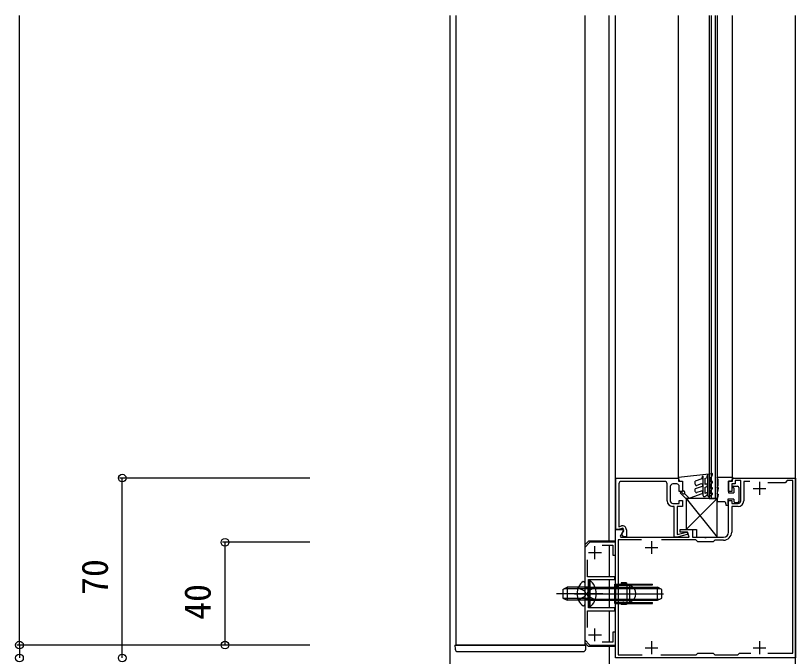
# Model space of a CAD drawing. Units: millimetres, scale not verified. Extents: x -875 to 875, y -1300 to 1292.
# Drawn here: x -718.4 to -414.9, y -210.3 to 39.1 of the extents above; entities that cross this region are included whole.
import ezdxf
from ezdxf.enums import TextEntityAlignment as Align

# ---------------------------------------------------------------- set-up
doc = ezdxf.new("R2010")
doc.units = ezdxf.units.MM
doc.header["$LTSCALE"] = 8
for name, color, linetype in [('0-2_YKK_11', 7, 'Continuous'), ('0-4_YKK_12', 2, 'Continuous'), ('0-5_YKK_13', 4, 'Continuous'), ('0-7_YKK_D', 6, 'Continuous')]:
    doc.layers.add(name, color=color, linetype=linetype)
doc.styles.add('ＭＳ ゴシック', font='')
doc.styles.get('ＭＳ ゴシック').set_extended_font_data('MS Gothic')

msp = doc.modelspace()

# ---------------------------------------------------------------- linework, layer by layer
at = {"layer": '0-2_YKK_11'}
for p, q in [((-465.833, -142.225), (-482.633, -142.225)), ((-428.932, -142.426), (-428.932, -147.426)), ((-464.833, -149.825), (-464.833, -143.225)), ((-463.633, -144.225), (-463.633, -149.825)), ((-461.133, -143.225), (-462.633, -143.225)), ((-431.432, -144.926), (-426.432, -144.926)), ((-470.932, -165.426), (-470.932, -170.426)), ((-495.432, -169.926), (-490.432, -169.926)), ((-492.932, -172.426), (-492.932, -167.426)), ((-473.432, -167.926), (-468.432, -167.926)), ((-492.932, -204.426), (-492.932, -199.426)), ((-495.432, -201.926), (-490.432, -201.926)), ((-470.932, -204.426), (-470.932, -209.426)), ((-428.932, -204.426), (-428.932, -209.426)), ((-473.432, -206.926), (-468.432, -206.926)), ((-431.432, -206.926), (-426.432, -206.926))]:
    msp.add_line(p, q, dxfattribs=at)
for points in [[(-414.932, -140.926), (-414.932, -210.926), (-484.932, -210.926), (-484.932, -160.926), (-482.221, -160.926), (-481.894, -161.493), (-483.102, -163.585), (-482.905, -163.926), (-456.332, -163.926), (-456.868, -161.926), (-459.732, -161.926), (-459.732, -160.926), (-454.932, -160.926), (-454.932, -163.926), (-450.39, -163.926), (-450.207, -164.046), (-449.657, -164.046), (-449.474, -163.926), (-442.932, -163.926)], [(-484.833, -140.925), (-460.433, -140.925), (-460.433, -142.125), (-458.933, -142.125), (-458.933, -146.125), (-460.133, -146.125), (-460.133, -144.225)], [(-480.733, -161.014), (-480.733, -163.725), (-481.733, -163.725), (-482.652, -162.806), (-481.667, -161.101), (-482.148, -160.474), (-483.832, -160.925), (-484.833, -160.925), (-484.833, -140.925)], [(-436.232, -149.826), (-436.232, -141.926), (-438.432, -141.926), (-438.432, -143.126), (-439.732, -143.126), (-439.732, -146.126), (-440.932, -146.126), (-440.932, -142.126), (-439.432, -142.126), (-439.432, -140.926), (-414.932, -140.926)], [(-432.616, -142.226), (-435.032, -142.226), (-435.032, -149.826)], [(-425.646, -209.126), (-415.932, -209.126), (-415.932, -141.926), (-418.132, -141.926), (-418.932, -142.726), (-425.646, -142.726)], [(-483.633, -143.225), (-483.633, -159.835), (-482.621, -159.565)], [(-462.633, -150.825), (-460.133, -150.825), (-460.133, -149.625), (-458.933, -149.625), (-458.933, -151.925), (-460.933, -151.925), (-460.933, -162.899), (-457.362, -161.942), (-456.733, -162.425), (-457.104, -162.908), (-460.898, -163.925), (-462.133, -163.925), (-462.133, -151.925), (-462.733, -151.925)], [(-440.932, -161.926), (-440.932, -149.626), (-439.732, -149.626), (-439.732, -150.826), (-437.232, -150.826)], [(-437.232, -152.026), (-439.732, -152.026), (-439.732, -161.926)], [(-490.116, -167.026), (-485.932, -167.026), (-485.932, -170.926), (-484.932, -170.926), (-484.932, -165.926), (-494.932, -165.926), (-496.932, -167.926), (-496.932, -203.926), (-494.932, -205.926), (-484.932, -205.926), (-484.932, -200.926), (-485.932, -200.926), (-485.932, -204.826), (-490.116, -204.826)], [(-474.79, -164.926), (-483.932, -164.926), (-483.932, -209.726), (-474.565, -209.726)], [(-442.932, -165.126), (-446.332, -165.126), (-446.932, -165.726), (-452.932, -165.726), (-453.732, -164.926), (-467.075, -164.926)], [(-495.832, -199.109), (-495.832, -192.526), (-485.232, -192.526), (-485.232, -191.426), (-495.432, -191.426), (-495.432, -186.384), (-495.552, -186.2), (-495.552, -185.651), (-495.432, -185.467), (-495.432, -180.426), (-485.232, -180.426), (-485.232, -179.326), (-495.832, -179.326), (-495.832, -172.742)], [(-467.299, -209.726), (-453.532, -209.726), (-452.932, -209.126), (-446.932, -209.126), (-446.332, -209.726), (-437.332, -209.726), (-436.732, -209.126), (-432.219, -209.126)]]:
    msp.add_lwpolyline(points, dxfattribs=at)
for centre, radius, start, end in [((-482.633, -143.225), 1, 90.00001, 179.99999), ((-465.833, -143.225), 1, 0.00001, 89.99999), ((-462.633, -144.225), 1, 90.00001, 179.99999), ((-461.133, -144.225), 1, 0.00001, 89.99999), ((-462.733, -149.825), 2.1, 180.00001, 269.99999), ((-462.633, -149.825), 1, 180.00001, 269.99999), ((-437.232, -149.826), 1, 270.00001, 359.99999), ((-437.232, -149.826), 2.2, 270.00001, 359.99999), ((-482.233, -161.014), 1.5, 359.99945, 104.99002), ((-442.932, -161.926), 2, 270.00001, 359.99999), ((-442.932, -161.926), 3.2, 270.00001, 359.99999)]:
    msp.add_arc(centre, radius, start, end, dxfattribs=at)
at = {"layer": '0-4_YKK_12'}
for p, q in [((-549.432, 39.074), (-549.432, -218.926)), ((-496.932, 39.074), (-496.932, -205.926)), ((-487.432, -165.426), (-487.432, 39.074)), ((-484.932, -161.126), (-484.932, 39.074)), ((-460.433, -141.125), (-460.433, 39.074)), ((-448.432, 39.074), (-448.432, -148.925)), ((-447.732, 39.074), (-447.732, -148.925)), ((-446.132, 39.074), (-446.132, -148.925)), ((-445.432, 39.074), (-445.432, -148.925)), ((-439.432, -141.126), (-439.432, 39.074)), ((-414.932, -215.926), (-414.932, 39.074)), ((-448.432, -148.925), (-445.432, -148.925)), ((-487.432, -167.026), (-487.432, -179.326)), ((-487.432, -180.426), (-487.432, -191.426)), ((-487.432, -192.526), (-487.432, -204.826)), ((-487.432, -206.426), (-487.432, -215.926))]:
    msp.add_line(p, q, dxfattribs=at)
msp.add_lwpolyline([(-496.932, -205.926), (-546.932, -205.926), (-546.932, 39.074)], dxfattribs=at)
at = {"layer": '0-5_YKK_13'}
for p, q in [((-460.433, -140.626), (-447.467, -139.127)), ((-447.534, -140.58), (-447.151, -139.528)), ((-460.433, -140.626), (-460.433, -141.426)), ((-459.733, -142.126), (-458.933, -142.126)), ((-458.933, -142.126), (-458.933, -145.626)), ((-451.353, -141.187), (-453.933, -142.126)), ((-453.933, -143.347), (-453.933, -142.126)), ((-451.353, -141.187), (-450.933, -140.031)), ((-450.933, -140.031), (-450.933, -147.626)), ((-450.133, -141.126), (-449.513, -140.768)), ((-450.133, -141.126), (-450.133, -143.471)), ((-449.133, -139.723), (-449.513, -140.768)), ((-449.133, -139.723), (-449.133, -147.626)), ((-447.534, -140.58), (-448.133, -140.926)), ((-448.133, -140.926), (-448.133, -142.402)), ((-448.133, -142.402), (-447.733, -142.171)), ((-445.432, -140.625), (-439.432, -140.625)), ((-445.432, -140.625), (-445.432, -140.689)), ((-440.932, -142.125), (-440.932, -146.625)), ((-440.132, -142.125), (-440.932, -142.125)), ((-439.432, -140.625), (-439.432, -141.425)), ((-458.133, -146.226), (-458.933, -145.626)), ((-451.262, -144.153), (-453.933, -145.126)), ((-453.933, -146.105), (-453.933, -145.126)), ((-451.604, -143.214), (-453.262, -143.817)), ((-449.883, -143.326), (-450.133, -143.471)), ((-450.133, -144.626), (-449.383, -144.192)), ((-450.133, -144.626), (-450.133, -146.875)), ((-448.133, -144.802), (-447.733, -144.571)), ((-447.333, -145.264), (-448.133, -145.726)), ((-445.432, -144.562), (-445.432, -144.625)), ((-444.932, -144.625), (-445.432, -144.625)), ((-444.932, -144.625), (-444.932, -145.125)), ((-439.032, -144.125), (-437.432, -144.125)), ((-438.932, -144.725), (-439.032, -144.725)), ((-438.932, -144.725), (-438.932, -146.625)), ((-436.932, -144.625), (-436.932, -149.925)), ((-459.66, -146.813), (-457.347, -149.126)), ((-458.786, -146.979), (-459.306, -146.459)), ((-456.31, -148.748), (-458.079, -146.979)), ((-457.347, -149.126), (-451.262, -146.911)), ((-451.604, -145.971), (-453.262, -146.574)), ((-450.183, -148.059), (-449.383, -147.597)), ((-449.883, -146.731), (-450.133, -146.875)), ((-447.333, -147.452), (-448.383, -148.059)), ((-448.133, -145.726), (-448.133, -146.99)), ((-447.733, -146.759), (-448.133, -146.99)), ((-445.432, -147.062), (-445.432, -147.125)), ((-445.432, -147.125), (-444.932, -147.125)), ((-444.932, -147.125), (-444.932, -147.625)), ((-440.932, -146.625), (-438.932, -146.625)), ((-457.432, -148.925), (-445.432, -163.925)), ((-445.432, -148.925), (-457.432, -160.925)), ((-445.432, -149.562), (-445.432, -150.225)), ((-442.232, -150.225), (-445.432, -150.225)), ((-442.232, -150.225), (-441.932, -151.625)), ((-441.232, -151.625), (-441.932, -151.625)), ((-438.932, -149.125), (-441.232, -149.125)), ((-441.232, -149.125), (-441.232, -151.025)), ((-438.932, -149.125), (-438.932, -149.925)), ((-438.432, -150.425), (-437.432, -150.425)), ((-496.932, -166.926), (-495.432, -165.426)), ((-484.932, -165.426), (-495.432, -165.426)), ((-484.932, -206.426), (-484.932, -165.426)), ((-453.432, -163.925), (-445.432, -163.925)), ((-497.532, -181.176), (-497.432, -181.176)), ((-496.932, -181.676), (-496.932, -190.176)), ((-494.923, -180.626), (-495.432, -180.626)), ((-495.432, -180.626), (-495.432, -191.226)), ((-480.682, -181.676), (-482.682, -181.676)), ((-482.682, -181.676), (-482.682, -181.976)), ((-482.682, -181.976), (-480.682, -181.976)), ((-482.432, -182.176), (-482.432, -181.976)), ((-480.932, -182.176), (-480.932, -181.976)), ((-480.682, -181.676), (-480.682, -181.976)), ((-505.432, -184.226), (-503.732, -183.426)), ((-505.432, -184.226), (-505.432, -187.626)), ((-503.732, -183.426), (-503.732, -188.426)), ((-499.444, -183.576), (-497.027, -184.781)), ((-496.418, -185.926), (-497.027, -184.781)), ((-495.532, -183.859), (-496.455, -183.665)), ((-495.532, -183.426), (-496.127, -183.642)), ((-495.532, -188.426), (-495.532, -183.426)), ((-495.532, -183.426), (-468.632, -183.426)), ((-495.532, -183.859), (-467.712, -183.859)), ((-485.232, -189.676), (-485.232, -182.176)), ((-485.232, -182.176), (-470.532, -182.176)), ((-484.932, -182.676), (-485.232, -182.676)), ((-484.932, -182.476), (-484.932, -189.376)), ((-484.932, -182.476), (-470.532, -182.476)), ((-483.932, -183.126), (-484.932, -183.126)), ((-482.432, -182.676), (-482.432, -182.476)), ((-480.932, -182.676), (-480.932, -182.476)), ((-480.432, -189.176), (-480.432, -182.676)), ((-470.532, -182.476), (-470.532, -182.176)), ((-468.632, -188.426), (-468.632, -183.426)), ((-466.932, -184.226), (-468.632, -183.426)), ((-466.932, -187.626), (-466.932, -184.226)), ((-489.932, -185.926), (-507.932, -185.926)), ((-505.432, -187.626), (-503.732, -188.426)), ((-500.932, -185.926), (-466.233, -185.926)), ((-499.444, -188.276), (-497.027, -187.071)), ((-496.418, -185.926), (-497.027, -187.071)), ((-495.532, -187.993), (-496.455, -188.186)), ((-495.532, -187.993), (-467.712, -187.993)), ((-468.632, -188.426), (-466.932, -187.626)), ((-497.532, -190.676), (-497.432, -190.676)), ((-495.532, -188.426), (-496.127, -188.209)), ((-495.532, -188.426), (-468.632, -188.426)), ((-484.932, -189.176), (-485.232, -189.176)), ((-485.232, -189.676), (-470.532, -189.676)), ((-483.932, -188.726), (-484.932, -188.726)), ((-484.932, -189.376), (-483.182, -189.376)), ((-483.182, -189.176), (-483.182, -189.676)), ((-482.682, -189.876), (-482.682, -190.176)), ((-482.682, -189.876), (-480.682, -189.876)), ((-480.682, -190.176), (-482.682, -190.176)), ((-482.432, -189.876), (-482.432, -189.676)), ((-481.682, -189.176), (-481.682, -189.676)), ((-481.682, -189.376), (-470.532, -189.376)), ((-480.932, -189.376), (-480.932, -189.176)), ((-480.932, -189.876), (-480.932, -189.676)), ((-480.682, -189.876), (-480.682, -190.176)), ((-470.532, -189.676), (-470.532, -189.376)), ((-547.432, -205.926), (-547.351, -207.478)), ((-547.432, -205.926), (-546.434, -205.926)), ((-546.434, -205.926), (-497.431, -205.926)), ((-497.431, -205.926), (-496.432, -205.926)), ((-496.932, -204.926), (-495.432, -206.426)), ((-496.514, -207.478), (-496.432, -205.926)), ((-546.352, -208.426), (-497.512, -208.426)), ((-484.932, -206.426), (-495.432, -206.426))]:
    msp.add_line(p, q, dxfattribs=at)
for points in [[(-447.333, -142.864), (-448.133, -143.326), (-448.133, -144.802)], [(-445.432, -163.925), (-445.432, -148.925), (-457.432, -148.925), (-457.432, -160.925)], [(-457.432, -160.925), (-453.432, -160.925), (-453.432, -163.925)], [(-494.923, -180.626), (-494.923, -191.226), (-495.432, -191.226)], [(-495.432, -184.08), (-498.932, -184.08), (-505.123, -184.08)], [(-495.432, -183.426), (-498.932, -183.426), (-503.732, -183.426)], [(-492.864, -183.526), (-495.437, -184.781), (-496.046, -185.926)], [(-495.432, -187.771), (-498.932, -187.771), (-505.123, -187.771)], [(-492.864, -188.326), (-495.437, -187.071), (-496.046, -185.926)], [(-495.432, -188.426), (-498.932, -188.426), (-503.732, -188.426)]]:
    msp.add_lwpolyline(points, dxfattribs=at)
msp.add_lwpolyline([(-479.432, -182.676), (-483.932, -182.676), (-483.932, -189.176), (-479.432, -189.176)], close=True, dxfattribs=at)
for centre, radius, start, end in [((-447.433, -139.426), 0.3, 340, 96.59062), ((-459.733, -141.426), 0.7, 180, 270), ((-447.533, -142.517), 0.4, 300, 120), ((-448.932, -142.625), 4, 331.04498, 28.95502), ((-440.132, -141.425), 0.7, 270, 0), ((-453.433, -143.347), 0.5, 180, 290), ((-451.433, -143.683), 0.5, 290, 110), ((-449.633, -143.759), 0.5, 300, 120), ((-447.533, -144.917), 0.4, 300, 120), ((-448.932, -145.125), 4, 331.04498, 0), ((-439.032, -144.425), 0.3, 90, 270), ((-437.432, -144.625), 0.5, 0, 90), ((-459.483, -146.636), 0.25, 45, 225), ((-458.433, -146.626), 0.5, 225, 53.1301), ((-453.433, -146.105), 0.5, 180, 290), ((-451.433, -146.441), 0.5, 290, 110), ((-450.433, -147.626), 0.5, 180, 300), ((-449.633, -147.164), 0.5, 300, 120), ((-448.633, -147.626), 0.5, 180, 300), ((-447.533, -147.106), 0.4, 300, 120), ((-448.932, -147.625), 4, 331.04498, 0), ((-441.232, -151.325), 0.3, 270, 90), ((-438.432, -149.925), 0.5, 180, 270), ((-437.432, -149.925), 0.5, 270, 0), ((-494.032, -185.926), 5.9, 126.38156, 233.61844), ((-497.432, -181.676), 0.5, 0, 90), ((-499.316, -185.926), 6.884, 309.65098, 50.34902), ((-496.332, -183.078), 0.6, 180, 289.96957), ((-480.382, -185.926), 3.386, 286.29405, 73.70595), ((-497.432, -190.176), 0.5, 270, 0), ((-496.332, -188.773), 0.6, 70.03043, 180), ((-481.682, -191.676), 2.5, 90, 126.8699), ((-546.352, -207.426), 1, 183, 270), ((-497.512, -207.426), 1, 270, 357)]:
    msp.add_arc(centre, radius, start, end, dxfattribs=at)
at = {"layer": '0-7_YKK_D'}
for p, q in [((-716.932, -205.926), (-716.932, 39.074)), ((-603.932, -140.925), (-677.932, -140.925)), ((-676.932, -210.926), (-676.932, -140.925)), ((-603.932, -165.926), (-637.932, -165.926)), ((-636.932, -205.926), (-636.932, -165.926)), ((-716.932, -205.926), (-716.932, -199.926)), ((-603.932, -205.926), (-717.932, -205.926)), ((-604.932, -205.926), (-717.932, -205.926)), ((-716.932, -205.926), (-716.932, -210.926)), ((-603.932, -205.926), (-637.932, -205.926))]:
    msp.add_line(p, q, dxfattribs=at)
for centre in [(-676.932, -140.925), (-636.932, -165.926), (-716.932, -205.926), (-716.932, -205.926), (-636.932, -205.926), (-716.932, -210.926), (-676.932, -210.926), (-676.932, -210.926)]:
    msp.add_circle(centre, 1.5, dxfattribs=at)

# ---------------------------------------------------------------- texts
at = {"layer": '0-7_YKK_D', "style": 'ＭＳ ゴシック'}
for s, p in [('70', (-679.432, -186.425)), ('40', (-639.432, -196.107))]:
    msp.add_text(s, height=10.26, rotation=90, dxfattribs=at).set_placement(p, align=Align.BOTTOM_LEFT)

doc.saveas('drawing.dxf')
